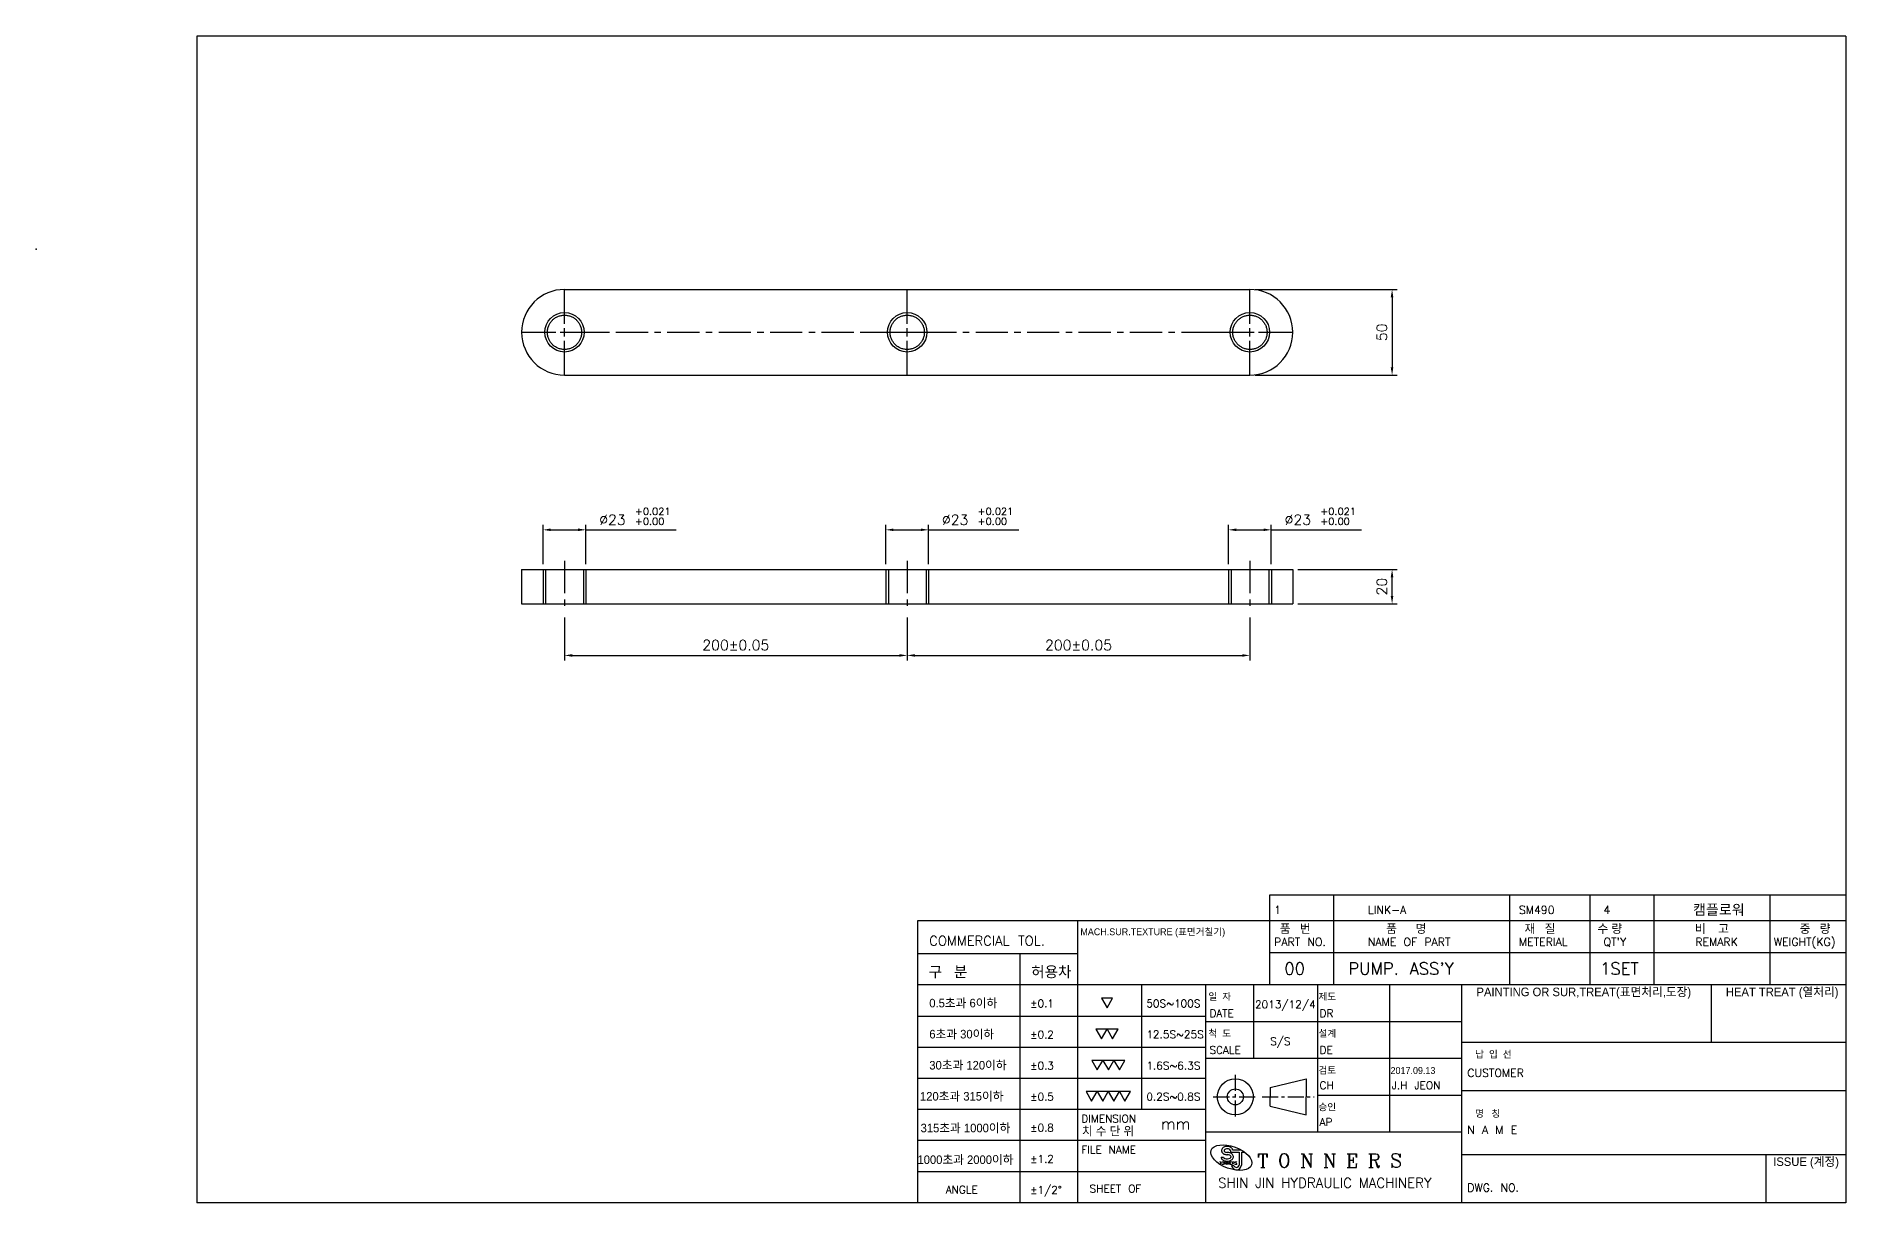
# Model space of a CAD drawing. Extents: x 2001 to 8872, y 8514 to 11880.
# Drawn here: x 3099 to 4155, y 8528 to 9208 of the extents above; entities that cross this region are included whole.
import ezdxf

# ---------------------------------------------------------------- set-up
doc = ezdxf.new("R2010")
doc.units = 0
doc.header["$LTSCALE"] = 15
doc.header["$MEASUREMENT"] = 0
for name, pattern in [('CENTER', [2, 1.25, -0.25, 0.25, -0.25]), ('CENTER2', [28.575, 19.05, -3.175, 3.175, -3.175]), ('PHANTOM2', [31.75, 15.875, -3.175, 3.175, -3.175, 3.175, -3.175])]:
    doc.linetypes.add(name, pattern=pattern)
for name, color, linetype in [('1', 1, 'CENTER'), ('3', 3, 'Continuous'), ('4', 4, 'Continuous'), ('DG', 4, 'Continuous')]:
    doc.layers.add(name, color=color, linetype=linetype)
doc.styles.add('HSG', font='romans.shx', dxfattribs={"bigfont": 'whgtxt.shx'})
doc.styles.add('ROMANC', font='romanc', dxfattribs={"height": 2})
doc.styles.add('ROMANS', font='txt.shx', dxfattribs={"bigfont": 'whgtxt.shx'})
doc.styles.get("Standard").update_dxf_attribs({"font": 'txt.shx'})
doc.dimstyles.new('ISO-25', dxfattribs={"dimtxt": 2.5, "dimasz": 2.5, "dimexe": 1.25, "dimexo": 0.625, "dimtad": 1, "dimtoh": 1, "dimdsep": 46, "dimtxsty": 'Standard', "dimcen": 2.5, "dimclrt": 6, "dimadec": 0, "dimazin": 0, "dimtfac": 1, "dimtmove": 0, "dimatfit": 3, "dimfxl": 1, "dimarcsym": 0})

# ---------------------------------------------------------------- blocks, each defined once
blk = doc.blocks.new('*U322')
at = {"layer": '4', "color": 0, "linetype": 'CENTER2', "transparency": 16777216}
for p, q in [((0, 5), (0, 25.12)), ((-25.12, 0), (-5, 0)), ((5, 0), (25.12, 0)), ((0, -25.12), (0, -5))]:
    blk.add_line(p, q, dxfattribs=at)
at = {"layer": '4', "color": 0, "linetype": 'Continuous', "transparency": 16777216}
for p, q in [((-2.5, 0), (2.5, 0)), ((0, -2.5), (0, 2.5))]:
    blk.add_line(p, q, dxfattribs=at)
blk = doc.blocks.new('*U323')
at = {"layer": '4', "color": 0, "linetype": 'CENTER2', "transparency": 16777216}
for p, q in [((0, 5), (0, 25.12)), ((-25.12, 0), (-5, 0)), ((5, 0), (25.12, 0)), ((0, -25.12), (0, -5))]:
    blk.add_line(p, q, dxfattribs=at)
at = {"layer": '4', "color": 0, "linetype": 'Continuous', "transparency": 16777216}
for p, q in [((-2.5, 0), (2.5, 0)), ((0, -2.5), (0, 2.5))]:
    blk.add_line(p, q, dxfattribs=at)
blk = doc.blocks.new('*U324')
at = {"layer": '4', "color": 0, "linetype": 'CENTER2', "transparency": 16777216}
for p, q in [((0, 5), (0, 25.12)), ((-25.12, 0), (-5, 0)), ((5, 0), (25.12, 0)), ((0, -25.12), (0, -5))]:
    blk.add_line(p, q, dxfattribs=at)
at = {"layer": '4', "color": 0, "linetype": 'Continuous', "transparency": 16777216}
for p, q in [((-2.5, 0), (2.5, 0)), ((0, -2.5), (0, 2.5))]:
    blk.add_line(p, q, dxfattribs=at)
blk = doc.blocks.new('*U325')
at = {"layer": '1', "color": 0, "transparency": 16777216}
blk.add_line((0, 15), (0, -15), dxfattribs=at)
blk = doc.blocks.new('*U326')
at = {"layer": '1', "color": 0, "transparency": 16777216}
blk.add_line((0, 15), (0, -15), dxfattribs=at)
blk = doc.blocks.new('*U327')
at = {"layer": '1', "color": 0, "transparency": 16777216}
blk.add_line((0, 15), (0, -15), dxfattribs=at)
blk = doc.blocks.new('*D328')
at = {"layer": '4', "color": 4, "lineweight": -2, "transparency": 16777216}
for p, q in [((3809.9, 9060.7), (3892.9, 9060.7)), ((3889.9, 9056.2), (3889.9, 9015.2)), ((3809.9, 9010.7), (3892.9, 9010.7))]:
    blk.add_line(p, q, dxfattribs=at)
at = {"layer": '4', "color": 4, "transparency": 16777216}
for points in [[(3889.1, 9056.2), (3890.6, 9056.2), (3889.9, 9060.7)], [(3889.1, 9015.2), (3890.6, 9015.2), (3889.9, 9010.7)]]:
    blk.add_solid(points, dxfattribs=at)
at = {"layer": 'Defpoints', "color": 0, "transparency": 16777216}
for p in [(3806.9, 9060.7), (3806.9, 9010.7), (3889.9, 9010.7)]:
    blk.add_point(p, dxfattribs=at)
at = {"layer": '4', "color": 7, "transparency": 16777216, "insert": (3883.9, 9035.7), "char_height": 6, "attachment_point": 5, "rotation": 90}
blk.add_mtext('50', dxfattribs=at)
blk = doc.blocks.new('*D329')
at = {"layer": '4', "color": 4, "lineweight": -2, "transparency": 16777216}
for p, q in [((3834.9, 8897.4), (3892.9, 8897.4)), ((3889.9, 8881.9), (3889.9, 8892.9)), ((3834.9, 8877.4), (3892.9, 8877.4))]:
    blk.add_line(p, q, dxfattribs=at)
at = {"layer": '4', "color": 4, "transparency": 16777216}
for points in [[(3889.1, 8892.9), (3890.6, 8892.9), (3889.9, 8897.4)], [(3889.1, 8881.9), (3890.6, 8881.9), (3889.9, 8877.4)]]:
    blk.add_solid(points, dxfattribs=at)
at = {"layer": 'Defpoints', "color": 0, "transparency": 16777216}
for p in [(3831.9, 8897.4), (3889.9, 8897.4), (3831.9, 8877.4)]:
    blk.add_point(p, dxfattribs=at)
at = {"layer": '4', "color": 7, "transparency": 16777216, "insert": (3883.9, 8887.4), "char_height": 6, "attachment_point": 5, "rotation": 90}
blk.add_mtext('20', dxfattribs=at)
blk = doc.blocks.new('*D330')
at = {"layer": '4', "color": 4, "lineweight": -2, "transparency": 16777216}
for p, q in [((3406.9, 8869.4), (3406.9, 8844.3)), ((3606.9, 8869.4), (3606.9, 8844.3)), ((3411.4, 8847.3), (3602.4, 8847.3))]:
    blk.add_line(p, q, dxfattribs=at)
at = {"layer": '4', "color": 4, "transparency": 16777216}
for points in [[(3411.4, 8848), (3411.4, 8846.5), (3406.9, 8847.3)], [(3602.4, 8848), (3602.4, 8846.5), (3606.9, 8847.3)]]:
    blk.add_solid(points, dxfattribs=at)
at = {"layer": 'Defpoints', "color": 0, "transparency": 16777216}
for p in [(3406.9, 8872.4), (3606.9, 8872.4), (3606.9, 8847.3)]:
    blk.add_point(p, dxfattribs=at)
at = {"layer": '4', "color": 7, "transparency": 16777216, "insert": (3506.9, 8853.3), "char_height": 6, "attachment_point": 5}
blk.add_mtext('200%%P0.05', dxfattribs=at)
blk = doc.blocks.new('*D331')
at = {"layer": '4', "color": 4, "lineweight": -2, "transparency": 16777216}
for p, q in [((3606.9, 8869.4), (3606.9, 8844.3)), ((3806.9, 8869.4), (3806.9, 8844.3)), ((3611.4, 8847.3), (3802.4, 8847.3))]:
    blk.add_line(p, q, dxfattribs=at)
at = {"layer": '4', "color": 4, "transparency": 16777216}
for points in [[(3611.4, 8848), (3611.4, 8846.5), (3606.9, 8847.3)], [(3802.4, 8848), (3802.4, 8846.5), (3806.9, 8847.3)]]:
    blk.add_solid(points, dxfattribs=at)
at = {"layer": 'Defpoints', "color": 0, "transparency": 16777216}
for p in [(3606.9, 8872.4), (3806.9, 8872.4), (3806.9, 8847.3)]:
    blk.add_point(p, dxfattribs=at)
at = {"layer": '4', "color": 7, "transparency": 16777216, "insert": (3706.9, 8853.3), "char_height": 6, "attachment_point": 5}
blk.add_mtext('200%%P0.05', dxfattribs=at)
blk = doc.blocks.new('*D332')
at = {"layer": '4', "color": 4, "lineweight": -2, "transparency": 16777216}
for p, q in [((3394.4, 8900.4), (3394.4, 8923.5)), ((3398.9, 8920.5), (3414.9, 8920.5)), ((3419.4, 8900.4), (3419.4, 8923.5)), ((3419.4, 8920.5), (3472.1, 8920.5))]:
    blk.add_line(p, q, dxfattribs=at)
at = {"layer": '4', "color": 4, "transparency": 16777216}
for points in [[(3398.9, 8921.3), (3398.9, 8919.8), (3394.4, 8920.5)], [(3414.9, 8921.3), (3414.9, 8919.8), (3419.4, 8920.5)]]:
    blk.add_solid(points, dxfattribs=at)
at = {"layer": 'Defpoints', "color": 0, "transparency": 16777216}
for p in [(3419.4, 8920.5), (3394.4, 8897.4), (3419.4, 8897.4)]:
    blk.add_point(p, dxfattribs=at)
at = {"layer": '4', "color": 7, "transparency": 16777216, "insert": (3448, 8928.4), "char_height": 6, "attachment_point": 5}
blk.add_mtext('∅23 {\\H0.7x;\\S+0.021^ +0.00;}', dxfattribs=at)
blk = doc.blocks.new('*D348')
at = {"layer": '4', "color": 4, "lineweight": -2, "transparency": 16777216}
for p, q in [((3594.4, 8900.4), (3594.4, 8923.5)), ((3598.9, 8920.5), (3614.9, 8920.5)), ((3619.4, 8900.4), (3619.4, 8923.5)), ((3619.4, 8920.5), (3672.1, 8920.5))]:
    blk.add_line(p, q, dxfattribs=at)
at = {"layer": '4', "color": 4, "transparency": 16777216}
for points in [[(3598.9, 8921.3), (3598.9, 8919.8), (3594.4, 8920.5)], [(3614.9, 8921.3), (3614.9, 8919.8), (3619.4, 8920.5)]]:
    blk.add_solid(points, dxfattribs=at)
at = {"layer": 'Defpoints', "color": 0, "transparency": 16777216}
for p in [(3619.4, 8920.5), (3594.4, 8897.4), (3619.4, 8897.4)]:
    blk.add_point(p, dxfattribs=at)
at = {"layer": '4', "color": 7, "transparency": 16777216, "insert": (3648, 8928.4), "char_height": 6, "attachment_point": 5}
blk.add_mtext('∅23 {\\H0.7x;\\S+0.021^ +0.00;}', dxfattribs=at)
blk = doc.blocks.new('*D349')
at = {"layer": '4', "color": 4, "lineweight": -2, "transparency": 16777216}
for p, q in [((3794.4, 8900.4), (3794.4, 8923.5)), ((3798.9, 8920.5), (3814.9, 8920.5)), ((3819.4, 8900.4), (3819.4, 8923.5)), ((3819.4, 8920.5), (3872.1, 8920.5))]:
    blk.add_line(p, q, dxfattribs=at)
at = {"layer": '4', "color": 4, "transparency": 16777216}
for points in [[(3798.9, 8921.3), (3798.9, 8919.8), (3794.4, 8920.5)], [(3814.9, 8921.3), (3814.9, 8919.8), (3819.4, 8920.5)]]:
    blk.add_solid(points, dxfattribs=at)
at = {"layer": 'Defpoints', "color": 0, "transparency": 16777216}
for p in [(3819.4, 8920.5), (3794.4, 8897.4), (3819.4, 8897.4)]:
    blk.add_point(p, dxfattribs=at)
at = {"layer": '4', "color": 7, "transparency": 16777216, "insert": (3848, 8928.4), "char_height": 6, "attachment_point": 5}
blk.add_mtext('∅23 {\\H0.7x;\\S+0.021^ +0.00;}', dxfattribs=at)

msp = doc.modelspace()

# ---------------------------------------------------------------- linework, layer by layer
at = {"color": 6}
for p, q in [((3192.38868, 9208.41861), (3192.38868, 8528.01861)), ((4154.66868, 9208.41861), (3192.38868, 9208.41861)), ((4154.66868, 9208.41861), (4154.66868, 8528.01861)), ((3818.37102, 8707.4308), (3818.37102, 8655.06439)), ((4154.66868, 8707.4308), (3818.37102, 8707.4308)), ((3855.73743, 8707.4308), (3855.73743, 8655.06439)), ((3958.49505, 8707.4308), (3958.49505, 8655.06439)), ((4005.20306, 8707.4308), (4005.20306, 8655.06439)), ((4042.56946, 8707.4308), (4042.56946, 8655.06439)), ((4110.29608, 8707.4308), (4110.29608, 8655.06439)), ((4154.66868, 8692.4308), (3818.37102, 8692.4308)), ((4154.66868, 8673.7476), (3818.37102, 8673.7476)), ((4154.66868, 8655.06439), (3706.2718, 8655.06439)), ((3743.63821, 8655.06439), (3743.63821, 8582.38673)), ((3846.39583, 8655.06439), (3846.39583, 8569.12166)), ((3781.00461, 8636.75485), (3706.2718, 8636.75485)), ((3930.47024, 8633.57871), (3781.00461, 8633.57871)), ((3781.00461, 8618.63215), (3706.2718, 8618.63215)), ((4154.66868, 8621.43463), (3930.47024, 8621.43463)), ((3930.47024, 8612.09303), (3781.00461, 8612.09303)), ((3781.00461, 8600.50944), (3706.2718, 8600.50944)), ((3930.47024, 8590.60734), (3846.39583, 8590.60734)), ((4154.66868, 8593.40982), (3930.47024, 8593.40982)), ((3781.00461, 8582.38673), (3706.2718, 8582.38673)), ((3930.47024, 8569.12166), (3781.00461, 8569.12166)), ((3781.00461, 8564.26402), (3706.2718, 8564.26402)), ((4154.66868, 8556.04341), (3930.47024, 8556.04341)), ((3781.00461, 8546.14132), (3706.2718, 8546.14132)), ((4154.66868, 8528.01861), (3192.38868, 8528.01861))]:
    msp.add_line(p, q, dxfattribs=at)
at = {"color": 5}
for p, q in [((4154.66868, 8692.4308), (3612.85578, 8692.4308)), ((3612.85578, 8692.4308), (3612.85578, 8528.01861)), ((3706.2718, 8692.4308), (3706.2718, 8528.01861)), ((3672.64203, 8673.1871), (3672.64203, 8528.01861)), ((3781.00461, 8655.06439), (3781.00461, 8528.01861)), ((3809.02942, 8655.06439), (3809.02942, 8612.09303)), ((3888.43303, 8655.06439), (3888.43303, 8569.12166)), ((3930.47024, 8655.06439), (3930.47024, 8528.01861)), ((4075.99882, 8655.06439), (4075.99882, 8621.43463)), ((4107.96068, 8556.04341), (4107.96068, 8528.01861))]:
    msp.add_line(p, q, dxfattribs=at)
for p, q in [((3818.70026, 8595.25199), (3839.71886, 8600.31082)), ((3839.71886, 8600.31082), (3839.71886, 8589.80152)), ((3818.70026, 8595.25199), (3818.70026, 8589.80152)), ((3818.70026, 8584.35106), (3818.70026, 8589.80152)), ((3839.71886, 8579.29222), (3839.71886, 8589.80152)), ((3818.70026, 8584.35106), (3839.71886, 8579.29222))]:
    msp.add_line(p, q)
for radius in [10.5093, 4.6708]:
    msp.add_circle((3798.40714, 8589.80152), radius)
at = {"layer": '1'}
msp.add_line((3406.92691, 9035.72167), (3806.92691, 9035.72167), dxfattribs=at)
at = {"layer": '1', "ltscale": 0.5}
for p, q in [((3798.40714, 8602.64622), (3798.40714, 8576.95682)), ((3785.56244, 8589.80152), (3811.25185, 8589.80152)), ((3814.02945, 8589.80152), (3844.38966, 8589.80152))]:
    msp.add_line(p, q, dxfattribs=at)
at = {"layer": '3'}
for p, q in [((3406.92691, 9060.72167), (3806.92691, 9060.72167)), ((3406.92691, 9010.72167), (3806.92691, 9010.72167)), ((3381.92691, 8897.36535), (3381.92691, 8877.36535)), ((3381.92691, 8897.36535), (3831.92691, 8897.36535)), ((3394.42691, 8897.36535), (3394.42691, 8877.36535)), ((3419.42691, 8897.36535), (3419.42691, 8877.36535)), ((3594.42691, 8897.36535), (3594.42691, 8877.36535)), ((3619.42691, 8897.36535), (3619.42691, 8877.36535)), ((3794.42691, 8897.36535), (3794.42691, 8877.36535)), ((3819.42691, 8897.36535), (3819.42691, 8877.36535)), ((3831.92691, 8897.36535), (3831.92691, 8877.36535)), ((3381.92691, 8877.36535), (3831.92691, 8877.36535)), ((3790.05015, 8554.69152), (3791.43829, 8554.69152)), ((3795.53979, 8558.4663), (3795.53979, 8557.57402)), ((3795.53979, 8557.57402), (3800.56517, 8557.57402)), ((3796.85192, 8558.94665), (3801.64354, 8558.94665)), ((3800.56517, 8557.57402), (3800.56517, 8550.02858)), ((3801.93779, 8557.57402), (3801.93779, 8550.02858)), ((3801.93779, 8557.57402), (3803.80611, 8557.57402)), ((3796.2381, 8549.84202), (3797.62328, 8549.84202))]:
    msp.add_line(p, q, dxfattribs=at)
for centre, radius, start, end in [((3406.92691, 9035.72167), 25, 90, 270), ((3806.92691, 9035.72167), 25, 270, 90), ((3799.08125, 8550.13988), 2.85871, 185.98083333, 357.76871711), ((3799.08125, 8550.13988), 1.48809, 191.54669265, 355.71064686)]:
    msp.add_arc(centre, radius, start, end, dxfattribs=at)
msp.add_ellipse((3796.0826, 8554.37124), major_axis=(-11.82354, 4.30342), ratio=0.5151515152, dxfattribs=at)
for centre, major_axis, ratio, start_param, end_param in [((3793.65244, 8554.8631), (2.2371, 0), 0.5368754922, 3.2849402225, 7.853981634), ((3793.65244, 8558.4663), (-1.88735, 0), 0.5454545455, 3.1415926536, 7.8544860671)]:
    msp.add_ellipse(centre, major_axis=major_axis, ratio=ratio, start_param=start_param, end_param=end_param, dxfattribs=at)
for points, knots in [([(3790.05015, 8554.69152), (3790.06301, 8554.54219), (3790.0923, 8554.39527), (3790.19541, 8554.06448), (3790.28114, 8553.88801), (3790.48259, 8553.57393), (3790.5981, 8553.43581), (3790.96457, 8553.07348), (3791.23691, 8552.89403), (3791.80895, 8552.60997), (3792.11042, 8552.50582), (3792.73281, 8552.3568), (3793.05381, 8552.31241), (3793.86812, 8552.27181), (3794.36397, 8552.31203), (3795.19145, 8552.50174), (3795.53313, 8552.62036), (3796.10076, 8552.91831), (3796.33617, 8553.07725), (3796.71698, 8553.44079), (3796.8711, 8553.62878), (3797.11875, 8554.07343), (3797.21052, 8554.33187), (3797.28084, 8554.87953), (3797.25727, 8555.16525), (3797.10826, 8555.68431), (3796.98614, 8555.91652), (3796.69729, 8556.31088), (3796.53097, 8556.47497), (3796.17859, 8556.75365), (3795.9919, 8556.86868), (3795.41386, 8557.15934), (3795.00103, 8557.28451), (3794.27164, 8557.41095), (3793.96204, 8557.4369), (3793.65244, 8557.43683)], [6.3289611732, 6.3289611732, 6.3289611732, 6.3289611732, 6.4490060843, 6.4490060843, 6.6148268615, 6.6148268615, 6.7806476387, 6.7806476387, 7.1075597148, 7.1075597148, 7.4344717909, 7.4344717909, 7.761383867, 7.761383867, 8.2575558055, 8.2575558055, 8.6280926345, 8.6280926345, 8.9124739298, 8.9124739298, 9.1342140322, 9.1342140322, 9.3559541347, 9.3559541347, 9.5776942371, 9.5776942371, 9.7994343396, 9.7994343396, 10.0211744421, 10.0211744421, 10.2429145445, 10.2429145445, 10.6832390877, 10.6832390877, 10.995567858, 10.995567858, 10.995567858, 10.995567858]), ([(3796.85192, 8558.94665), (3796.84476, 8558.97499), (3796.83698, 8559.00304), (3796.75491, 8559.27464), (3796.63775, 8559.49136), (3796.36475, 8559.85757), (3796.20924, 8560.00884), (3795.88269, 8560.2642), (3795.71108, 8560.36869), (3795.18008, 8560.63256), (3794.80423, 8560.74333), (3794.03234, 8560.86997), (3793.63636, 8560.88438), (3792.85506, 8560.81799), (3792.47023, 8560.73791), (3791.83914, 8560.50178), (3791.5833, 8560.37323), (3791.15536, 8560.06421), (3790.9764, 8559.9006), (3790.69265, 8559.52969), (3790.58076, 8559.3344), (3790.43268, 8558.91236), (3790.39246, 8558.6898), (3790.39246, 8558.4663), (3790.39246, 8558.2674), (3790.42412, 8558.06905), (3790.53831, 8557.7024), (3790.62002, 8557.53427), (3790.81114, 8557.23629), (3790.92032, 8557.10596), (3791.26496, 8556.76576), (3791.51864, 8556.59999), (3792.04602, 8556.34052), (3792.32151, 8556.24723), (3792.88691, 8556.11616), (3793.17693, 8556.07884), (3793.52972, 8556.06538), (3793.59108, 8556.06419), (3793.65244, 8556.06416)], [3.2796202108, 3.2796202108, 3.2796202108, 3.2796202108, 3.3049468591, 3.3049468591, 3.5277990788, 3.5277990788, 3.7506512986, 3.7506512986, 3.9735035183, 3.9735035183, 4.420215614, 4.420215614, 4.8669277096, 4.8669277096, 5.3136398053, 5.3136398053, 5.6362606017, 5.6362606017, 5.887868575, 5.887868575, 6.0940976344, 6.0940976344, 6.2831853072, 6.2831853072, 6.2831853072, 6.4514579663, 6.4514579663, 6.6197306254, 6.6197306254, 6.7880032846, 6.7880032846, 7.1200511151, 7.1200511151, 7.4520989457, 7.4520989457, 7.7841467762, 7.7841467762, 7.8539873525, 7.8539873525, 7.8539873525, 7.8539873525])]:
    msp.add_open_spline(points, degree=3, knots=knots, dxfattribs=at)
at = {"layer": '4', "color": 6, "linetype": 'PHANTOM2'}
for p, q in [((3395.92691, 8897.36535), (3395.92691, 8877.36535)), ((3417.92691, 8897.36535), (3417.92691, 8877.36535)), ((3595.92691, 8897.36535), (3595.92691, 8877.36535)), ((3617.92691, 8897.36535), (3617.92691, 8877.36535)), ((3795.92691, 8897.36535), (3795.92691, 8877.36535)), ((3817.92691, 8897.36535), (3817.92691, 8877.36535))]:
    msp.add_line(p, q, dxfattribs=at)
at = {"layer": '4', "color": 5}
for p, q in [((3706.2718, 8673.1871), (3612.85578, 8673.1871)), ((3706.2718, 8655.06439), (3612.85578, 8655.06439)), ((3706.2718, 8636.75485), (3612.85578, 8636.75485)), ((3706.2718, 8618.63215), (3612.85578, 8618.63215)), ((3706.2718, 8600.50944), (3612.85578, 8600.50944)), ((3706.2718, 8582.38673), (3612.85578, 8582.38673)), ((3706.2718, 8564.26402), (3612.85578, 8564.26402)), ((3706.2718, 8546.14132), (3612.85578, 8546.14132))]:
    msp.add_line(p, q, dxfattribs=at)
at = {"layer": '4'}
for points in [[(3723.52424, 8641.71829), (3726.76026, 8647.32325), (3720.28821, 8647.32325)], [(3720.32501, 8623.59559), (3723.56103, 8629.20055), (3717.08898, 8629.20055)], [(3726.79706, 8623.59559), (3730.03309, 8629.20055), (3723.56103, 8629.20055)], [(3717.83672, 8605.47288), (3721.07274, 8611.07784), (3714.60069, 8611.07784)], [(3724.30877, 8605.47288), (3727.5448, 8611.07784), (3721.07274, 8611.07784)], [(3730.78082, 8605.47288), (3734.01685, 8611.07784), (3727.5448, 8611.07784)], [(3714.56389, 8587.35017), (3717.79992, 8592.95513), (3711.32787, 8592.95513)], [(3721.03595, 8587.35017), (3724.27197, 8592.95513), (3717.79992, 8592.95513)], [(3727.508, 8587.35017), (3730.74402, 8592.95513), (3724.27197, 8592.95513)], [(3733.98005, 8587.35017), (3737.21607, 8592.95513), (3730.74402, 8592.95513)]]:
    msp.add_lwpolyline(points, close=True, dxfattribs=at)
for centre in [(3406.92691, 9035.72167), (3606.92691, 9035.72167), (3806.92691, 9035.72167)]:
    msp.add_circle(centre, 11.5, dxfattribs=at)
at = {"layer": '4', "color": 6, "linetype": 'PHANTOM2'}
for centre in [(3406.92691, 9035.72167), (3606.92691, 9035.72167), (3806.92691, 9035.72167)]:
    msp.add_circle(centre, 10, dxfattribs=at)
at = {"layer": 'DG', "color": 1}
msp.add_point((3098.61595, 9084.13956), dxfattribs=at)

# ---------------------------------------------------------------- block references
at = {"layer": '1'}
for name, p in [('*U327', (3406.92691, 8887.36535)), ('*U326', (3606.92691, 8887.36535)), ('*U325', (3806.92691, 8887.36535))]:
    msp.add_blockref(name, p, dxfattribs=at)
at = {"layer": '4', "linetype": 'CENTER2'}
for name, p in [('*U322', (3406.92691, 9035.72167)), ('*U324', (3606.92691, 9035.72167)), ('*U323', (3806.92691, 9035.72167))]:
    msp.add_blockref(name, p, dxfattribs=at)

# ---------------------------------------------------------------- texts
for s, height, p in [('1', 4.6708, (3821.05988, 8696.50232)), ('LINK-A', 4.670801, (3875.77012, 8696.50232)), ('SM490', 4.670801, (3963.88089, 8696.50232)), ('4', 4.6708, (4013.28589, 8696.50232)), ('COMMERCIAL TOL.', 5.6049611, (3619.77438, 8678.02521)), ('PART NO.', 4.670801, (3821.05988, 8677.81912)), ('NAME OF PART', 4.6708009, (3875.77012, 8677.81912)), ('METERIAL', 4.670801, (3963.88089, 8677.81912)), ("QT'Y", 4.670801, (4013.28589, 8677.81912)), ('REMARK', 4.670801, (4066.84028, 8677.81912)), ('WEIGHT(KG)', 4.670801, (4112.67076, 8677.81912)), ('00', 7.006201, (3827.01927, 8661.11204)), ("PUMP. ASS'Y", 7.0062013, (3864.38568, 8661.11204)), ('1SET', 7.006201, (4011.27203, 8661.11204)), ('%%P0.1', 4.483969, (3678.7041, 8642.00501)), ('50S~100S', 4.483969, (3746.50105, 8642.00501)), ('DATE', 4.483969, (3783.29638, 8636.34271)), ('2013/12/4', 4.483969, (3809.9211, 8641.46568)), ('DR', 4.483969, (3847.62151, 8636.34271)), ('%%P0.2', 4.483969, (3678.7041, 8623.8823)), ('12.5S~25S', 4.483969, (3746.50105, 8623.97572)), ('SCALE', 4.483969, (3783.29638, 8614.85703)), ('S/S', 4.483969, (3818.72181, 8619.98)), ('DE', 4.483969, (3847.62151, 8614.85703)), ('%%P0.3', 4.483969, (3678.7041, 8605.75959)), ('1.6S~6.3S', 4.483969, (3746.50105, 8605.75959)), ('CH', 4.483969, (3847.62151, 8594.3055)), ('J.H JEON', 4.483969, (3889.65871, 8594.3055)), ('CUSTOMER', 4.670801, (3933.77353, 8601.41665)), ('%%P0.5', 4.483969, (3678.7041, 8587.63689)), ('0.2S~0.8S', 4.483969, (3746.50105, 8587.63689)), ('DIMENSION', 4.483969, (3708.56356, 8574.84166)), ('mm', 6.725953, (3754.93691, 8570.70448)), ('AP', 4.483969, (3847.62151, 8572.81982)), ('%%P0.8', 4.483969, (3678.7041, 8569.51418)), ('N A M E', 4.670801, (3933.77353, 8568.26623)), ('%%P1.2', 4.483969, (3678.7041, 8551.39147)), ('FILE NAME', 4.483969, (3708.56356, 8556.71895)), ('ANGLE', 4.483969, (3629.397, 8533.45005)), ('%%P1/2%%D', 4.483969, (3678.7041, 8533.26877)), ('SHEET OF', 4.483969, (3713.37455, 8534.01661)), ('DWG. NO.', 4.670801, (3933.77353, 8534.5019))]:
    msp.add_text(s, height=height).set_placement(p)
at = {"linetype": 'Continuous', "style": 'ROMANC'}
msp.add_text('T O N N E R S', height=8.0039234, dxfattribs=at).set_placement((3811.18016, 8548.65829))
at = {"layer": '3'}
for s, height, style, p in [('TONNERS', 1.702158, 'ROMANS', (3789.13076, 8550.25601)), ('SHIN JIN HYDRAULIC MACHINERY', 5.7311719, 'HSG', (3788.35412, 8536.77131))]:
    msp.add_text(s, height=height, dxfattribs=dict(at, style=style)).set_placement(p)
at = {"layer": '3', "color": 7, "attachment_point": 4}
for s, insert, char_height in [('\\f굴림|b0|i0|c129|p2;MACH.SUR.TEXTURE (표면거칠기)', (3707.97225, 8685.4761), 4.0014), ('\\f굴림|b0|i0|c129|p2;품   번', (3824.34117, 8687.63076), 5.00175), ('\\f굴림|b0|i0|c129|p2;품      명', (3886.41081, 8687.63076), 5.00175), ('\\f굴림|b0|i0|c129|p2;재   질', (3967.17613, 8687.63076), 5.00175), ('\\f굴림|b0|i0|c129|p2;수 량', (4009.80591, 8687.63076), 5.00175), ('\\f굴림|b0|i0|c129|p2;비    고', (4066.64563, 8687.63076), 5.00175), ('\\f굴림|b0|i0|c129|p2;중   량', (4127.74831, 8687.63076), 5.00175), ('\\f굴림|b0|i0|c129|p2;구   분', (3619.48757, 8662.42452), 6.2521875), ('\\f굴림|b0|i0|c129|p2;허용차', (3679.27382, 8662.42452), 6.2521875), ('\\f굴림|b0|i0|c129|p2;일  자', (3782.70506, 8648.1097), 4.0014), ('\\f굴림|b0|i0|c129|p2;제도', (3846.93714, 8648.1097), 4.0014), ('\\f굴림|b0|i0|c129|p2;PAINTING OR SUR,TREAT(표면처리,도장)', (3939.15132, 8650.26435), 5.00175), ('\\f굴림|b0|i0|c129|p2;HEAT TREAT (열처리)', (4084.6799, 8650.26435), 5.00175), ('\\f굴림|b0|i0|c129|p2;0.5초과 6이하', (3619.81102, 8644.21512), 5.00175), ('\\f굴림|b0|i0|c129|p2;6초과 30이하', (3619.81102, 8626.09241), 5.00175), ('\\f굴림|b0|i0|c129|p2;척  도', (3782.70506, 8626.62401), 4.0014), ('\\f굴림|b0|i0|c129|p2;설계', (3846.93714, 8626.62401), 4.0014), ('\\f굴림|b0|i0|c129|p2;30초과 120이하', (3619.81102, 8607.9697), 5.00175), ('\\f굴림|b0|i0|c129|p2;검토', (3846.93714, 8605.13833), 4.0014), ('{\\fGulim|b0|i0|c129|p2;2017.09.13}', (3888.97435, 8605.13833), 4.0014), ('\\f굴림|b0|i0|c129|p2;납  입  선', (3938.35273, 8614.47993), 4.0014), ('\\f굴림|b0|i0|c129|p2;120초과 315이하', (3614.37314, 8589.84699), 5.00175), ('\\f굴림|b0|i0|c129|p2;승인', (3846.93714, 8583.65264), 4.0014), ('\\f굴림|b0|i0|c129|p2;명   칭', (3938.35273, 8579.89234), 4.0014), ('\\f굴림|b0|i0|c129|p2;315초과 1000이하', (3614.73566, 8571.36207), 5.00175), ('\\f굴림|b0|i0|c129|p2;치 수 단 위', (3708.87673, 8569.551), 5.00175), ('\\f굴림|b0|i0|c129|p2;1000초과 2000이하', (3612.91773, 8552.87715), 5.00175), ('\\f굴림|b0|i0|c129|p2;ISSUE (계정)', (4112.31223, 8551.24337), 5.00175)]:
    msp.add_mtext(s, dxfattribs=dict(at, insert=insert, char_height=char_height))
at = {"layer": '4', "color": 6, "linetype": 'PHANTOM2', "insert": (4065.51871, 8702.00847), "char_height": 6, "width": 31.9110519, "attachment_point": 1}
msp.add_mtext('캠플로워', dxfattribs=at)

# ---------------------------------------------------------------- dimensions: what is measured, and where the dimension line sits
at = {"layer": '4'}
for base, p1, p2, picture, middle in [((3889.86611, 9010.72167), (3806.92691, 9060.72167), (3806.92691, 9010.72167), '*D328', (3883.86611, 9035.72167)), ((3889.86611, 8897.36535), (3831.92691, 8877.36535), (3831.92691, 8897.36535), '*D329', (3883.86611, 8887.36535))]:
    dim = msp.add_linear_dim(base=base, p1=p1, p2=p2, angle=90, dimstyle='ISO-25', override={"dimscale": 1.5, "dimtxt": 4, "dimasz": 3, "dimexe": 2, "dimexo": 2, "dimgap": 2, "dimtoh": 0, "dimcen": 0, "dimclrd": 4, "dimclre": 4, "dimclrt": 7, "dimfxl": 0.5}, dxfattribs=at)
    dim.commit()
    dim.dimension.update_dxf_attribs({"geometry": picture, "text_midpoint": middle})
for base, p1, p2, text, picture, middle in [((3419.42691, 8920.51984), (3394.42691, 8897.36535), (3419.42691, 8897.36535), '%%C23 {\\H0.7x;\\S+0.021~++0.00;}', '*D332', (3448.02691, 8928.41984)), ((3619.42691, 8920.51984), (3594.42691, 8897.36535), (3619.42691, 8897.36535), '%%C23 {\\H0.7x;\\S+0.021~++0.00;}', '*D348', (3648.02691, 8928.41984)), ((3819.42691, 8920.51984), (3794.42691, 8897.36535), (3819.42691, 8897.36535), '%%C23 {\\H0.7x;\\S+0.021~++0.00;}', '*D349', (3848.02691, 8928.41984)), ((3606.92691, 8847.29763), (3406.92691, 8872.36535), (3606.92691, 8872.36535), '<>%%P0.05', '*D330', (3506.92691, 8853.29763)), ((3806.92691, 8847.29763), (3606.92691, 8872.36535), (3806.92691, 8872.36535), '<>%%P0.05', '*D331', (3706.92691, 8853.29763))]:
    dim = msp.add_linear_dim(base=base, p1=p1, p2=p2, text=text, dimstyle='ISO-25', override={"dimscale": 1.5, "dimtxt": 4, "dimasz": 3, "dimexe": 2, "dimexo": 2, "dimgap": 2, "dimtoh": 0, "dimcen": 0, "dimclrd": 4, "dimclre": 4, "dimclrt": 7, "dimfxl": 0.5}, dxfattribs=at)
    dim.commit()
    dim.dimension.update_dxf_attribs({"geometry": picture, "text_midpoint": middle})

doc.saveas('drawing.dxf')
